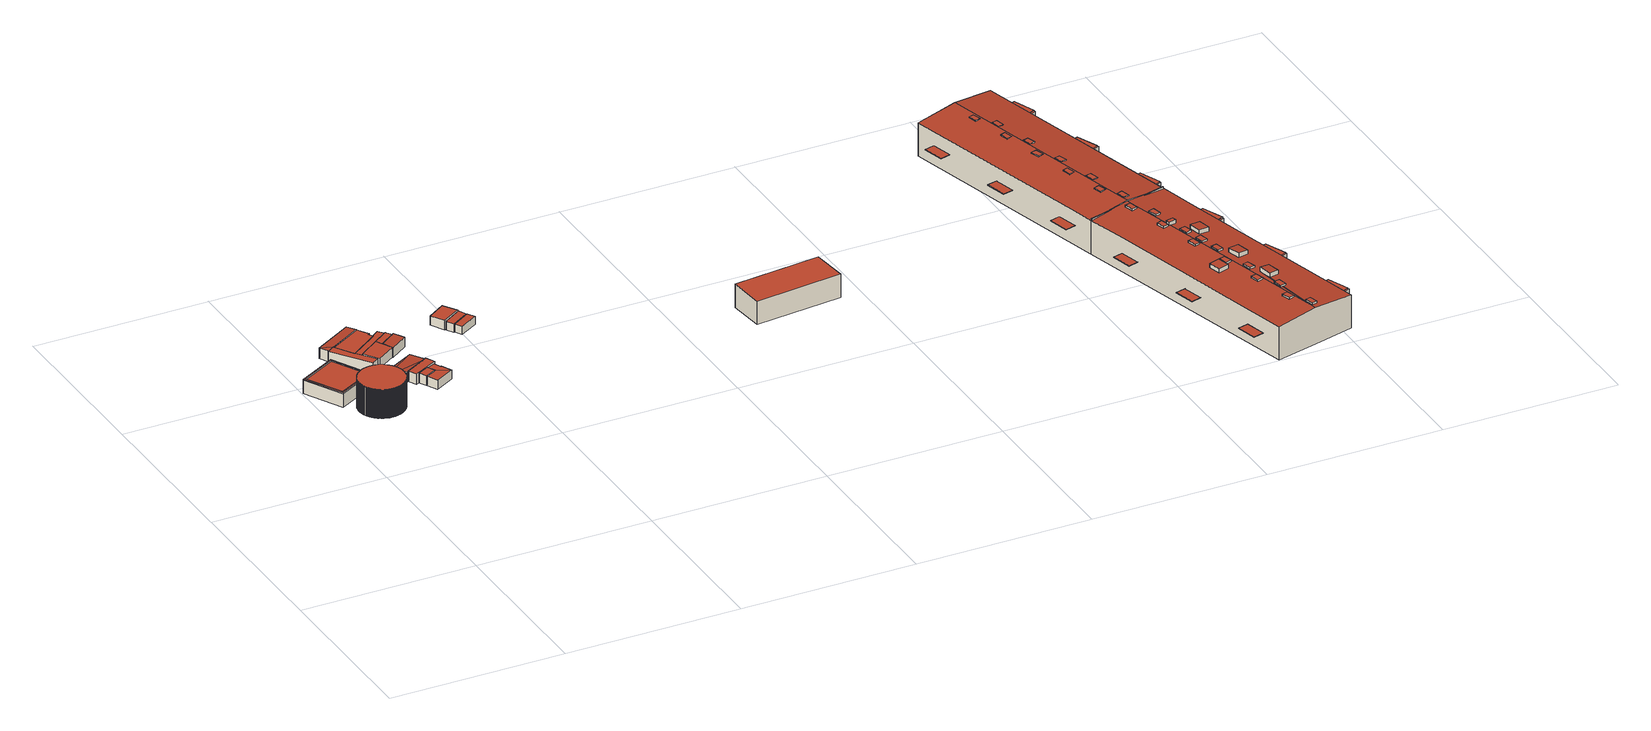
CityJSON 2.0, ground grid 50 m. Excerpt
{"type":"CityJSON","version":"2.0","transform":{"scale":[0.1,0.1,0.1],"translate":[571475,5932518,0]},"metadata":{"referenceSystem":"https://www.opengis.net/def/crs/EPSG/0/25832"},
"CityObjects":{
"building1":{"type":"Building","attributes":{"Grundfläche 2D":"151.768162","Grundhöhe NN":"1.153"},"children":["building1-1"],"geometry":[{"type":"MultiSurface","lod":"3","boundaries":[[[0,1,2,3,4,5,6,7]],[[8,9,10,11,12,13]],[[2,1,9,8]],[[3,2,8,13]],[[4,3,13,12]],[[11,14,6,5]],[[14,15,7,6]],[[15,10,0,7]],[[11,10,16,17]],[[14,11,17,18]],[[15,14,18,19]],[[10,15,19,16]],[[19,18,17,16]]],"semantics":{"surfaces":[{"type":"RoofSurface"},{"type":"WallSurface"},{"type":"GroundSurface"}],"values":[0,0,1,1,1,1,1,1,1,1,1,1,2]}}]},
"building1-1":{"type":"BuildingInstallation","parents":["building1"],"geometry":[{"type":"MultiSurface","lod":"3","boundaries":[[[0,5,4,1]],[[10,11,5,0]],[[1,4,12,9]]],"semantics":{"surfaces":[{"type":"RoofSurface"},{"type":"WallSurface"}],"values":[0,1,1]}}]},
"building2":{"type":"Building","attributes":{"Grundfläche 2D":"127.403662","Grundhöhe NN":"1.275"},"geometry":[{"type":"Solid","lod":"3","boundaries":[[[[20,21,22,23,24,25,26,27,28,29,30,31,32,33,34,35,36,37,38,39,40,41,42,43,44,45,46,47,48,49,50,51,52,53,54,55,56,57,58,59,60,61,62,63,64,65,66,67,68,69,70,71,72,73,74,75,76,77,78,79,80,81,82,83,84,85,86,87,88,89,90,91,92,93,94,95,96,97,98,99,100,101,102,103,104,105,106,107,108,109,110,111,112,113,114,115,116,117,118,119,120,121,122,123,124,125,126,127,128,129,130,131,132,133,134,135,136,137,138,139,140,141,142,143,144,145,146,147,148,149,150,151,152,153,154,155,156,157,158,159,160,161,162,163,164,165,166,167,168,169,170,171,172,173,174,175,176,177,178,179,180,181,182,183,184,185,186,187,188,189,190,191,192,193,194,195,196,197,198,199,200,201,202,203,204,205,206,207,208,209,210,211]],[[212,213,24,23]],[[213,214,25,24]],[[214,215,26,25]],[[215,216,27,26]],[[216,217,28,27]],[[217,218,29,28]],[[218,219,30,29]],[[219,220,31,30]],[[220,221,32,31]],[[221,222,33,32]],[[222,223,34,33]],[[223,224,35,34]],[[224,225,36,35]],[[225,226,37,36]],[[226,227,38,37]],[[227,228,39,38]],[[228,229,40,39]],[[229,230,41,40]],[[231,212,23,22]],[[232,233,208,207]],[[233,234,209,208]],[[234,235,210,209]],[[235,236,211,210]],[[236,237,20,211]],[[237,238,21,20]],[[238,231,22,21]],[[230,239,42,41]],[[239,240,43,42]],[[240,241,44,43]],[[241,242,45,44]],[[242,243,46,45]],[[243,244,47,46]],[[244,245,48,47]],[[245,246,49,48]],[[246,247,50,49]],[[247,248,51,50]],[[248,249,52,51]],[[249,250,53,52]],[[250,251,54,53]],[[251,252,55,54]],[[252,253,56,55]],[[253,254,57,56]],[[254,255,58,57]],[[255,256,59,58]],[[256,257,60,59]],[[257,258,61,60]],[[258,259,62,61]],[[259,260,63,62]],[[260,261,64,63]],[[261,262,65,64]],[[262,263,66,65]],[[263,264,67,66]],[[264,265,68,67]],[[265,266,69,68]],[[266,267,70,69]],[[267,268,71,70]],[[268,269,72,71]],[[269,270,73,72]],[[270,271,74,73]],[[271,272,75,74]],[[272,273,76,75]],[[273,274,77,76]],[[274,275,78,77]],[[275,276,79,78]],[[276,277,80,79]],[[277,278,81,80]],[[278,279,82,81]],[[279,280,83,82]],[[280,281,84,83]],[[281,282,85,84]],[[282,283,86,85]],[[283,284,87,86]],[[284,285,88,87]],[[285,286,89,88]],[[286,287,90,89]],[[287,288,91,90]],[[288,289,92,91]],[[289,290,93,92]],[[290,291,94,93]],[[291,292,95,94]],[[292,293,96,95]],[[293,294,97,96]],[[294,295,98,97]],[[295,296,99,98]],[[296,297,100,99]],[[297,298,101,100]],[[298,299,102,101]],[[299,300,103,102]],[[300,301,104,103]],[[301,302,105,104]],[[302,303,106,105]],[[303,304,107,106]],[[304,305,108,107]],[[305,306,109,108]],[[306,307,110,109]],[[307,308,111,110]],[[308,309,112,111]],[[309,310,113,112]],[[310,311,114,113]],[[311,312,115,114]],[[312,313,116,115]],[[313,314,117,116]],[[314,315,118,117]],[[315,316,119,118]],[[316,317,120,119]],[[317,318,121,120]],[[318,319,122,121]],[[319,320,123,122]],[[320,321,124,123]],[[321,322,125,124]],[[322,323,126,125]],[[323,324,127,126]],[[324,325,128,127]],[[325,326,129,128]],[[326,327,130,129]],[[327,328,131,130]],[[328,329,132,131]],[[329,330,133,132]],[[330,331,134,133]],[[331,332,135,134]],[[332,333,136,135]],[[333,334,137,136]],[[334,335,138,137]],[[335,336,139,138]],[[336,337,140,139]],[[337,338,141,140]],[[338,339,142,141]],[[339,340,143,142]],[[340,341,144,143]],[[341,342,145,144]],[[342,343,146,145]],[[343,344,147,146]],[[344,345,148,147]],[[345,346,149,148]],[[346,347,150,149]],[[347,348,151,150]],[[348,349,152,151]],[[349,350,153,152]],[[350,351,154,153]],[[351,352,155,154]],[[352,353,156,155]],[[353,354,157,156]],[[354,355,158,157]],[[355,356,159,158]],[[356,357,160,159]],[[357,358,161,160]],[[358,359,162,161]],[[359,360,163,162]],[[360,361,164,163]],[[361,362,165,164]],[[362,363,166,165]],[[363,364,167,166]],[[364,365,168,167]],[[365,366,169,168]],[[366,367,170,169]],[[367,368,171,170]],[[368,369,172,171]],[[369,370,173,172]],[[370,371,174,173]],[[371,372,175,174]],[[372,373,176,175]],[[373,374,177,176]],[[374,375,178,177]],[[375,376,179,178]],[[376,377,180,179]],[[377,378,181,180]],[[378,379,182,181]],[[379,380,183,182]],[[380,381,184,183]],[[381,382,185,184]],[[382,383,186,185]],[[383,384,187,186]],[[384,385,188,187]],[[385,386,189,188]],[[386,387,190,189]],[[387,388,191,190]],[[388,389,192,191]],[[389,390,193,192]],[[390,391,194,193]],[[391,392,195,194]],[[392,393,196,195]],[[393,394,197,196]],[[394,395,198,197]],[[395,396,199,198]],[[396,397,200,199]],[[397,398,201,200]],[[398,399,202,201]],[[399,400,203,202]],[[400,401,204,203]],[[401,402,205,204]],[[402,403,206,205]],[[403,232,207,206]],[[234,233,232,403,402,401,400,399,398,397,396,395,394,393,392,391,390,389,388,387,386,385,384,383,382,381,380,379,378,377,376,375,374,373,372,371,370,369,368,367,366,365,364,363,362,361,360,359,358,357,356,355,354,353,352,351,350,349,348,347,346,345,344,343,342,341,340,339,338,337,336,335,334,333,332,331,330,329,328,327,326,325,324,323,322,321,320,319,318,317,316,315,314,313,312,311,310,309,308,307,306,305,304,303,302,301,300,299,298,297,296,295,294,293,292,291,290,289,288,287,286,285,284,283,282,281,280,279,278,277,276,275,274,273,272,271,270,269,268,267,266,265,264,263,262,261,260,259,258,257,256,255,254,253,252,251,250,249,248,247,246,245,244,243,242,241,240,239,230,229,228,227,226,225,224,223,222,221,220,219,218,217,216,215,214,213,212,231,238,237,236,235]]]],"semantics":{"surfaces":[{"type":"RoofSurface"},{"type":"WallSurface"},{"type":"GroundSurface"}],"values":[[0,1,1,1,1,1,1,1,1,1,1,1,1,1,1,1,1,1,1,1,1,1,1,1,1,1,1,1,1,1,1,1,1,1,1,1,1,1,1,1,1,1,1,1,1,1,1,1,1,1,1,1,1,1,1,1,1,1,1,1,1,1,1,1,1,1,1,1,1,1,1,1,1,1,1,1,1,1,1,1,1,1,1,1,1,1,1,1,1,1,1,1,1,1,1,1,1,1,1,1,1,1,1,1,1,1,1,1,1,1,1,1,1,1,1,1,1,1,1,1,1,1,1,1,1,1,1,1,1,1,1,1,1,1,1,1,1,1,1,1,1,1,1,1,1,1,1,1,1,1,1,1,1,1,1,1,1,1,1,1,1,1,1,1,1,1,1,1,1,1,1,1,1,1,1,1,1,1,1,1,1,1,1,1,1,1,1,1,1,1,1,1,1,2]]}}]},
"building3":{"type":"Building","attributes":{"Grundfläche 2D":"30.721971","Grundhöhe NN":"1.088"},"geometry":[{"type":"Solid","lod":"3","boundaries":[[[[404,405,406,407,408,409,410,411]],[[408,407,412,413]],[[409,408,413,414]],[[410,409,414,415]],[[411,410,415,416]],[[404,411,416,417]],[[405,404,417,418]],[[406,405,418,419]],[[407,406,419,412]],[[418,417,416,415,414,413,412,419]]]],"semantics":{"surfaces":[{"type":"RoofSurface"},{"type":"WallSurface"},{"type":"GroundSurface"}],"values":[[0,1,1,1,1,1,1,1,1,2]]}}]},
"building4":{"type":"Building","attributes":{"Grundfläche 2D":"37.450999","Grundhöhe NN":"0.895"},"geometry":[{"type":"Solid","lod":"3","boundaries":[[[[420,421,422,423]],[[420,423,411]],[[421,420,424]],[[425,426,423,422]],[[426,427,411,423]],[[427,428,420,411]],[[428,429,424,420]],[[429,430,421,424]],[[430,425,422,421]],[[430,429,428,427,426,425]]]],"semantics":{"surfaces":[{"type":"RoofSurface"},{"type":"WallSurface"},{"type":"GroundSurface"}],"values":[[0,0,0,1,1,1,1,1,1,2]]}}]},
"building5":{"type":"Building","attributes":{"Grundfläche 2D":"58.794929","Grundhöhe NN":"1.040"},"geometry":[{"type":"Solid","lod":"3","boundaries":[[[[431,432,409,408,407,433,434,435,436,437,438,439,440]],[[441,442,409,432]],[[443,441,432,431]],[[442,444,408,409]],[[444,445,446,433,407,408]],[[446,447,448,435,434,433]],[[448,449,450,437,436,435]],[[450,451,438,437]],[[451,452,453,440,439,438]],[[453,443,431,440]],[[447,446,445,444,442,441,443,453,452,451,450,449,448]]]],"semantics":{"surfaces":[{"type":"RoofSurface"},{"type":"WallSurface"},{"type":"GroundSurface"}],"values":[[0,1,1,1,1,1,1,1,1,1,2]]}}]},
"building6":{"type":"Building","attributes":{"Grundfläche 2D":"34.204180","Grundhöhe NN":"1.557"},"geometry":[{"type":"Solid","lod":"3","boundaries":[[[[454,455,456,457,458,459]],[[460,461,458,457]],[[461,462,459,458]],[[462,463,454,459]],[[463,464,455,454]],[[464,465,456,455]],[[465,460,457,456]],[[460,465,464,463,462,461]]]],"semantics":{"surfaces":[{"type":"RoofSurface"},{"type":"WallSurface"},{"type":"GroundSurface"}],"values":[[0,1,1,1,1,1,1,2]]}}]},
"building7":{"type":"Building","attributes":{"Grundfläche 2D":"40.180036","Grundhöhe NN":"1.574"},"geometry":[{"type":"Solid","lod":"3","boundaries":[[[[466,467,468,469]],[[470,471,468,467]],[[466,469,472]],[[473,467,466,474]],[[475,476,469,468]],[[476,477,472,469]],[[477,478,466,472]],[[478,479,474,466]],[[479,480,473,474]],[[480,481,467,473]],[[481,482,470,467]],[[483,475,468,471]],[[482,483,471,470]],[[477,476,475,483,482,481,480,479,478]]]],"semantics":{"surfaces":[{"type":"RoofSurface"},{"type":"WallSurface"},{"type":"GroundSurface"}],"values":[[0,0,0,0,1,1,1,1,1,1,1,1,1,2]]}}]},
"building8":{"type":"Building","attributes":{"Grundfläche 2D":"8.832297","Grundhöhe NN":"1.823"},"geometry":[{"type":"Solid","lod":"3","boundaries":[[[[484,485,486,487]],[[488,489,487,486]],[[489,490,484,487]],[[490,491,485,484]],[[491,488,486,485]],[[491,490,489,488]]]],"semantics":{"surfaces":[{"type":"RoofSurface"},{"type":"WallSurface"},{"type":"GroundSurface"}],"values":[[0,1,1,1,1,2]]}}]},
"building9":{"type":"Building","attributes":{"Grundfläche 2D":"26.691189","Grundhöhe NN":"1.261"},"geometry":[{"type":"Solid","lod":"3","boundaries":[[[[434,433,407,492,493,494,495,496]],[[433,434,497,498]],[[407,433,498,499]],[[492,407,499,500]],[[493,492,500,501]],[[494,493,501,502]],[[495,494,502,503]],[[496,495,503,504]],[[434,496,504,497]],[[498,497,504,503,502,501,500,499]]]],"semantics":{"surfaces":[{"type":"RoofSurface"},{"type":"WallSurface"},{"type":"GroundSurface"}],"values":[[0,1,1,1,1,1,1,1,1,2]]}}]},
"building10":{"type":"Building","attributes":{"Grundfläche 2D":"21.125088","Grundhöhe NN":"1.717"},"geometry":[{"type":"Solid","lod":"3","boundaries":[[[[505,506,507,508,509]],[[506,505,510,511]],[[507,506,511,512]],[[508,507,512,513]],[[505,509,514,510]],[[509,508,513,514]],[[513,512,511,510,514]]]],"semantics":{"surfaces":[{"type":"RoofSurface"},{"type":"WallSurface"},{"type":"GroundSurface"}],"values":[[0,1,1,1,1,1,2]]}}]},
"building11":{"type":"Building","attributes":{"Grundfläche 2D":"27.822719","Grundhöhe NN":"1.846"},"geometry":[{"type":"Solid","lod":"3","boundaries":[[[[515,516,517,518,519,520]],[[521,516,515,522]],[[523,488,520,519]],[[488,491,515,520]],[[491,490,522,515]],[[490,524,521,522]],[[524,525,516,521]],[[525,526,517,516]],[[526,527,518,517]],[[527,523,519,518]],[[488,523,527,526,525,524,490,491]]]],"semantics":{"surfaces":[{"type":"RoofSurface"},{"type":"WallSurface"},{"type":"GroundSurface"}],"values":[[0,0,1,1,1,1,1,1,1,1,2]]}}]},
"building12":{"type":"Building","attributes":{"Grundfläche 2D":"10.982475","Grundhöhe NN":"1.377"},"geometry":[{"type":"Solid","lod":"3","boundaries":[[[[528,459,458,529,530]],[[531,532,530,529]],[[532,533,528,530]],[[533,534,459,528]],[[534,535,458,459]],[[535,531,529,458]],[[535,534,533,532,531]]]],"semantics":{"surfaces":[{"type":"RoofSurface"},{"type":"WallSurface"},{"type":"GroundSurface"}],"values":[[0,1,1,1,1,1,2]]}}]},
"building13":{"type":"Building","attributes":{"Grundfläche 2D":"19.657564","Grundhöhe NN":"1.477"},"geometry":[{"type":"Solid","lod":"3","boundaries":[[[[536,537,538,539]],[[537,536,540,541]],[[538,537,541,542]],[[539,538,542,543]],[[536,539,543,540]],[[541,540,543,542]]]],"semantics":{"surfaces":[{"type":"RoofSurface"},{"type":"WallSurface"},{"type":"GroundSurface"}],"values":[[0,1,1,1,1,2]]}}]},
"building14":{"type":"Building","attributes":{"Grundfläche 2D":"1.442811","Grundhöhe NN":"1.239"},"geometry":[{"type":"Solid","lod":"3","boundaries":[[[[544,545,546,547]],[[548,549,545,544]],[[549,550,546,545]],[[550,551,547,546]],[[551,548,544,547]],[[549,548,551,550]]]],"semantics":{"surfaces":[{"type":"RoofSurface"},{"type":"WallSurface"},{"type":"GroundSurface"}],"values":[[0,1,1,1,1,2]]}}]},
"building15":{"type":"Building","attributes":{"Grundfläche 2D":"27.245360","Grundhöhe NN":"1.525"},"geometry":[{"type":"Solid","lod":"3","boundaries":[[[[552,553,554,555]],[[556,557,555,554]],[[557,558,552,555]],[[558,559,553,552]],[[559,556,554,553]],[[559,558,557,556]]]],"semantics":{"surfaces":[{"type":"RoofSurface"},{"type":"WallSurface"},{"type":"GroundSurface"}],"values":[[0,1,1,1,1,2]]}}]},
"building16":{"type":"Building","attributes":{"Grundfläche 2D":"14.840715","Grundhöhe NN":"1.548"},"geometry":[{"type":"Solid","lod":"3","boundaries":[[[[560,561,562,563]],[[564,565,563,562]],[[565,566,560,563]],[[566,567,561,560]],[[567,564,562,561]],[[567,566,565,564]]]],"semantics":{"surfaces":[{"type":"RoofSurface"},{"type":"WallSurface"},{"type":"GroundSurface"}],"values":[[0,1,1,1,1,2]]}}]},
"building17":{"type":"Building","attributes":{"Grundfläche 2D":"13.864622","Grundhöhe NN":"1.626"},"geometry":[{"type":"Solid","lod":"3","boundaries":[[[[568,569,570,571]],[[572,573,571,570]],[[573,574,568,571]],[[574,575,569,568]],[[575,572,570,569]],[[575,574,573,572]]]],"semantics":{"surfaces":[{"type":"RoofSurface"},{"type":"WallSurface"},{"type":"GroundSurface"}],"values":[[0,1,1,1,1,2]]}}]},
"building18":{"type":"Building","attributes":{"Grundfläche 2D":"261.408574","Grundhöhe NN":"2.621"},"geometry":[{"type":"Solid","lod":"3","boundaries":[[[[576,577,578,579]],[[580,581,579,578]],[[581,582,576,579]],[[582,583,577,576]],[[583,580,578,577]],[[583,582,581,580]]]],"semantics":{"surfaces":[{"type":"RoofSurface"},{"type":"WallSurface"},{"type":"GroundSurface"}],"values":[[0,1,1,1,1,2]]}}]},
"building19":{"type":"Building","attributes":{"Grundfläche 2D":"3538.111678","Grundhöhe NN":"0.878"},"children":["building19-1","building19-2","building19-3","building19-4","building19-5","building19-6","building19-7","building19-8","building19-9","building19-10","building19-11","building19-12","building19-13","building19-14","building19-15","building19-16","building19-17","building19-18","building19-19","building19-20","building19-21","building19-22","building19-23","building19-24","building19-25","building19-26","building19-27","building19-28","building19-29","building19-30","building19-31","building19-32"],"geometry":[{"type":"Solid","lod":"3","boundaries":[[[[584,585,586,587]],[[588,589,590,591,592,593,594,595,596,597,598],[599,600,601,602,589],[603,604,605,606],[607,608,609,610]],[[611,612,613,590,589,588,598,597,596,614,615],[616,617,618,619]],[[589,602,599]],[[620,621,622,623]],[[624,625,626,627]],[[628,629,630,631]],[[611,615,632,633,634,635,636]],[[632,594,593,637,638,634,633]],[[639,640,641,642]],[[643,644,645,646,647]],[[648,649,650,651]],[[652,653,654,655,656]],[[657,658,659,660,661]],[[658,657,662,663,664]],[[665,666,667,668,669,670]],[[669,668,671,672,670]],[[673,674,675,676,677]],[[678,679,680,644,643]],[[681,674,673,682]],[[683,684,642,641,685]],[[604,603,587,586]],[[584,587,603,606]],[[606,605,585,584]],[[586,585,605,604]],[[616,619,623,622]],[[620,623,619,618]],[[618,617,621,620]],[[622,621,617,616]],[[627,626,599,602]],[[602,601,624,627]],[[625,624,601,600]],[[626,625,600,599]],[[631,630,608,607]],[[628,631,607,610]],[[629,628,610,609]],[[609,608,630,629]],[[635,634,638,686,687]],[[611,636,635,687,688]],[[615,614,596,595,594,632]],[[678,643,647,689,690,682,673,677,691,692,693,694,671,668,667,695,686,638,637,593,696,697]],[[613,612,611,688,698]],[[699,591,590,613,698,700]],[[659,658,664,701,702,639,642,684,703,704,650,649,652,656,705,696,593,592,591,699,706]],[[640,639,702,707]],[[641,640,707,708]],[[645,644,709,710]],[[646,645,710,711]],[[647,646,711,689]],[[651,650,704,712]],[[648,651,712,713]],[[714,654,653,652,649,648,713]],[[655,654,714,715]],[[656,655,715,705]],[[716,661,660,659,706,717]],[[657,661,716,718]],[[719,662,657,658,657,718]],[[663,662,719,720]],[[664,663,720,701]],[[721,722,665,670,669,668,669,670]],[[666,665,722,723]],[[667,666,723,695]],[[672,671,694,724]],[[670,672,724,721]],[[675,674,725,726]],[[676,675,726,727]],[[692,691,677,676,727,693]],[[728,729,680,679,678,697]],[[644,680,729,709]],[[730,681,682,690]],[[674,681,730,725]],[[685,641,708,731]],[[683,685,731,732]],[[684,683,732,703]],[[731,708,707,702,701,720,719,718,716,717,706,699,700,698,688,687,686,695,723,722,721,724,694,693,727,726,725,730,690,689,711,710,709,729,728,697,696,705,715,714,713,712,704,703,732]]]],"semantics":{"surfaces":[{"type":"RoofSurface"},{"type":"WallSurface"},{"type":"GroundSurface"}],"values":[[0,0,0,0,0,0,0,0,0,0,0,0,0,0,0,0,0,0,0,0,0,1,1,1,1,1,1,1,1,1,1,1,1,1,1,1,1,1,1,1,1,1,1,1,1,1,1,1,1,1,1,1,1,1,1,1,1,1,1,1,1,1,1,1,1,1,1,1,1,1,1,1,1,1,2]]}}]},
"building19-1":{"type":"BuildingInstallation","parents":["building19"],"geometry":[{"type":"MultiSurface","lod":"3","boundaries":[[[733,734,595,735]],[[614,736,737,738]],[[739,738,737]],[[615,739,737,736]],[[733,735,740]],[[740,594,734,733]],[[595,734,594]],[[614,615,736]]],"semantics":{"surfaces":[{"type":"RoofSurface"},{"type":"WallSurface"}],"values":[0,0,1,1,1,1,1,1]}}]},
"building19-2":{"type":"BuildingInstallation","parents":["building19"],"geometry":[{"type":"MultiSurface","lod":"3","boundaries":[[[741,742,743,744]],[[745,746,744,743]],[[741,744,746,747]],[[747,748,742,741]],[[743,742,748,745]]],"semantics":{"surfaces":[{"type":"RoofSurface"},{"type":"WallSurface"}],"values":[0,1,1,1,1]}}]},
"building19-3":{"type":"BuildingInstallation","parents":["building19"],"geometry":[{"type":"MultiSurface","lod":"3","boundaries":[[[749,750,751,752]],[[749,752,753,754]],[[588,755,750,749,754]],[[751,750,755,756]],[[753,752,751,756,598]]],"semantics":{"surfaces":[{"type":"RoofSurface"},{"type":"WallSurface"}],"values":[0,1,1,1,1]}}]},
"building19-4":{"type":"BuildingInstallation","parents":["building19"],"geometry":[{"type":"MultiSurface","lod":"3","boundaries":[[[757,758,759,760]],[[761,762,760,759]],[[757,760,762,763]],[[763,764,758,757]],[[759,758,764,761]]],"semantics":{"surfaces":[{"type":"RoofSurface"},{"type":"WallSurface"}],"values":[0,1,1,1,1]}}]},
"building19-5":{"type":"BuildingInstallation","parents":["building19"],"geometry":[{"type":"MultiSurface","lod":"3","boundaries":[[[765,766,767,768]],[[768,767,769,770]],[[765,768,770,771]],[[766,765,771,772]],[[767,766,772,769]]],"semantics":{"surfaces":[{"type":"RoofSurface"},{"type":"WallSurface"}],"values":[0,1,1,1,1]}}]},
"building19-6":{"type":"BuildingInstallation","parents":["building19"],"geometry":[{"type":"MultiSurface","lod":"3","boundaries":[[[773,774,775,776]],[[776,775,777,778]],[[773,776,778,779]],[[774,773,779,780]],[[775,774,780,777]]],"semantics":{"surfaces":[{"type":"RoofSurface"},{"type":"WallSurface"}],"values":[0,1,1,1,1]}}]},
"building19-7":{"type":"BuildingInstallation","parents":["building19"],"geometry":[{"type":"MultiSurface","lod":"3","boundaries":[[[781,782,783,784]],[[784,783,785,786]],[[781,784,786,787]],[[782,781,787,788]],[[783,782,788,785]]],"semantics":{"surfaces":[{"type":"RoofSurface"},{"type":"WallSurface"}],"values":[0,1,1,1,1]}}]},
"building19-8":{"type":"BuildingInstallation","parents":["building19"],"geometry":[{"type":"MultiSurface","lod":"3","boundaries":[[[789,790,791,792]],[[793,794,792,791]],[[789,792,794,795]],[[795,796,790,789]],[[790,796,793,791]]],"semantics":{"surfaces":[{"type":"RoofSurface"},{"type":"WallSurface"}],"values":[0,1,1,1,1]}}]},
"building19-9":{"type":"BuildingInstallation","parents":["building19"],"geometry":[{"type":"MultiSurface","lod":"3","boundaries":[[[797,798,799,800]],[[801,802,800,799]],[[797,800,802,803]],[[803,804,798,797]],[[799,798,804,801]]],"semantics":{"surfaces":[{"type":"RoofSurface"},{"type":"WallSurface"}],"values":[0,1,1,1,1]}}]},
"building19-10":{"type":"BuildingInstallation","parents":["building19"],"geometry":[{"type":"MultiSurface","lod":"3","boundaries":[[[805,806,807,808]],[[809,810,808,807]],[[805,808,810,811]],[[811,812,806,805]],[[807,806,812,809]]],"semantics":{"surfaces":[{"type":"RoofSurface"},{"type":"WallSurface"}],"values":[0,1,1,1,1]}}]},
"building19-11":{"type":"BuildingInstallation","parents":["building19"],"geometry":[{"type":"MultiSurface","lod":"3","boundaries":[[[813,814,815,816]],[[817,818,816,815]],[[813,816,818,819]],[[819,820,814,813]],[[815,814,820,817]]],"semantics":{"surfaces":[{"type":"RoofSurface"},{"type":"WallSurface"}],"values":[0,1,1,1,1]}}]},
"building19-12":{"type":"BuildingInstallation","parents":["building19"],"geometry":[{"type":"MultiSurface","lod":"3","boundaries":[[[821,822,823,824]],[[825,826,824,823]],[[821,824,826,827]],[[827,828,822,821]],[[823,822,828,825]]],"semantics":{"surfaces":[{"type":"RoofSurface"},{"type":"WallSurface"}],"values":[0,1,1,1,1]}}]},
"building19-13":{"type":"BuildingInstallation","parents":["building19"],"geometry":[{"type":"MultiSurface","lod":"3","boundaries":[[[829,830,831,832]],[[833,834,832,831]],[[829,832,834,835]],[[835,836,830,829]],[[831,830,836,833]]],"semantics":{"surfaces":[{"type":"RoofSurface"},{"type":"WallSurface"}],"values":[0,1,1,1,1]}}]},
"building19-14":{"type":"BuildingInstallation","parents":["building19"],"geometry":[{"type":"MultiSurface","lod":"3","boundaries":[[[837,838,839,840]],[[841,842,840,839]],[[837,840,842,843]],[[843,844,838,837]],[[839,838,844,841]]],"semantics":{"surfaces":[{"type":"RoofSurface"},{"type":"WallSurface"}],"values":[0,1,1,1,1]}}]},
"building19-15":{"type":"BuildingInstallation","parents":["building19"],"geometry":[{"type":"MultiSurface","lod":"3","boundaries":[[[845,846,847,848]],[[849,850,848,847]],[[845,848,850,851]],[[851,852,846,845]],[[847,846,852,849]]],"semantics":{"surfaces":[{"type":"RoofSurface"},{"type":"WallSurface"}],"values":[0,1,1,1,1]}}]},
"building19-16":{"type":"BuildingInstallation","parents":["building19"],"geometry":[{"type":"MultiSurface","lod":"3","boundaries":[[[853,854,855,856]],[[857,858,856,855]],[[853,856,858,859]],[[859,860,854,853]],[[855,854,860,857]]],"semantics":{"surfaces":[{"type":"RoofSurface"},{"type":"WallSurface"}],"values":[0,1,1,1,1]}}]},
"building19-17":{"type":"BuildingInstallation","parents":["building19"],"geometry":[{"type":"MultiSurface","lod":"3","boundaries":[[[861,862,863,864]],[[864,863,865,866]],[[861,864,866,867]],[[862,861,867,868]],[[863,862,868,865]]],"semantics":{"surfaces":[{"type":"RoofSurface"},{"type":"WallSurface"}],"values":[0,1,1,1,1]}}]},
"building19-18":{"type":"BuildingInstallation","parents":["building19"],"geometry":[{"type":"MultiSurface","lod":"3","boundaries":[[[869,870,871,872]],[[872,871,873,874]],[[869,872,874,875]],[[870,869,875,876]],[[871,870,876,873]]],"semantics":{"surfaces":[{"type":"RoofSurface"},{"type":"WallSurface"}],"values":[0,1,1,1,1]}}]},
"building19-19":{"type":"BuildingInstallation","parents":["building19"],"geometry":[{"type":"MultiSurface","lod":"3","boundaries":[[[877,878,879,880]],[[881,882,880,879]],[[877,880,882,883]],[[883,884,878,877]],[[879,878,884,881]]],"semantics":{"surfaces":[{"type":"RoofSurface"},{"type":"WallSurface"}],"values":[0,1,1,1,1]}}]},
"building19-20":{"type":"BuildingInstallation","parents":["building19"],"geometry":[{"type":"MultiSurface","lod":"3","boundaries":[[[885,886,887,888]],[[889,890,888,887]],[[885,888,890,891]],[[891,892,886,885]],[[887,886,892,889]]],"semantics":{"surfaces":[{"type":"RoofSurface"},{"type":"WallSurface"}],"values":[0,1,1,1,1]}}]},
"building19-21":{"type":"BuildingInstallation","parents":["building19"],"geometry":[{"type":"MultiSurface","lod":"3","boundaries":[[[893,894,895,896]],[[897,898,896,895]],[[893,896,898,899]],[[899,900,894,893]],[[895,894,900,897]]],"semantics":{"surfaces":[{"type":"RoofSurface"},{"type":"WallSurface"}],"values":[0,1,1,1,1]}}]},
"building19-22":{"type":"BuildingInstallation","parents":["building19"],"geometry":[{"type":"MultiSurface","lod":"3","boundaries":[[[901,902,903,904]],[[905,906,904,903]],[[901,904,906,907]],[[907,908,902,901]],[[903,902,908,905]]],"semantics":{"surfaces":[{"type":"RoofSurface"},{"type":"WallSurface"}],"values":[0,1,1,1,1]}}]},
"building19-23":{"type":"BuildingInstallation","parents":["building19"],"geometry":[{"type":"MultiSurface","lod":"3","boundaries":[[[909,910,911,912]],[[912,911,913,914]],[[909,912,914,915]],[[910,909,915,916]],[[911,910,916,913]]],"semantics":{"surfaces":[{"type":"RoofSurface"},{"type":"WallSurface"}],"values":[0,1,1,1,1]}}]},
"building19-24":{"type":"BuildingInstallation","parents":["building19"],"geometry":[{"type":"MultiSurface","lod":"3","boundaries":[[[917,918,919,920]],[[921,922,920,919]],[[917,920,922,923]],[[923,924,918,917]],[[919,918,924,921]]],"semantics":{"surfaces":[{"type":"RoofSurface"},{"type":"WallSurface"}],"values":[0,1,1,1,1]}}]},
"building19-25":{"type":"BuildingInstallation","parents":["building19"],"geometry":[{"type":"MultiSurface","lod":"3","boundaries":[[[925,926,927,928]],[[929,930,926,925]],[[927,926,930,931]],[[931,932,928,927]],[[925,928,932,929]]],"semantics":{"surfaces":[{"type":"RoofSurface"},{"type":"WallSurface"}],"values":[0,1,1,1,1]}}]},
"building19-26":{"type":"BuildingInstallation","parents":["building19"],"geometry":[{"type":"MultiSurface","lod":"3","boundaries":[[[933,934,935,936]],[[937,938,936,935]],[[938,939,933,936]],[[939,940,934,933]],[[940,937,935,934]],[[940,939,938,937]]],"semantics":{"surfaces":[{"type":"RoofSurface"},{"type":"WallSurface"},{"type":"OuterCeilingSurface"}],"values":[0,1,1,1,1,2]}}]},
"building19-27":{"type":"BuildingInstallation","parents":["building19"],"geometry":[{"type":"MultiSurface","lod":"3","boundaries":[[[941,942,943,944]],[[943,945,946,944]],[[941,944,946,947]],[[942,941,947,948]],[[943,942,948,945]],[[948,947,946,945]]],"semantics":{"surfaces":[{"type":"RoofSurface"},{"type":"WallSurface"},{"type":"OuterCeilingSurface"}],"values":[0,1,1,1,1,2]}}]},
"building19-28":{"type":"BuildingInstallation","parents":["building19"],"geometry":[{"type":"MultiSurface","lod":"3","boundaries":[[[949,950,951,952]],[[953,954,952,951]],[[954,955,949,952]],[[955,956,950,949]],[[956,953,951,950]],[[956,955,954,953]]],"semantics":{"surfaces":[{"type":"RoofSurface"},{"type":"WallSurface"},{"type":"OuterCeilingSurface"}],"values":[0,1,1,1,1,2]}}]},
"building19-29":{"type":"BuildingInstallation","parents":["building19"],"geometry":[{"type":"MultiSurface","lod":"3","boundaries":[[[957,958,959,960]],[[961,962,960,959]],[[962,963,957,960]],[[963,964,958,957]],[[964,961,959,958]],[[964,963,962,961]]],"semantics":{"surfaces":[{"type":"RoofSurface"},{"type":"WallSurface"},{"type":"OuterCeilingSurface"}],"values":[0,1,1,1,1,2]}}]},
"building19-30":{"type":"BuildingInstallation","parents":["building19"],"geometry":[{"type":"MultiSurface","lod":"3","boundaries":[[[965,966,967,968]],[[969,970,968,967]],[[970,971,965,968]],[[971,972,966,965]],[[972,969,967,966]],[[972,971,970,969]]],"semantics":{"surfaces":[{"type":"RoofSurface"},{"type":"WallSurface"},{"type":"OuterCeilingSurface"}],"values":[0,1,1,1,1,2]}}]},
"building19-31":{"type":"BuildingInstallation","parents":["building19"],"geometry":[{"type":"MultiSurface","lod":"3","boundaries":[[[973,974,975,976]],[[977,978,976,975]],[[978,979,973,976]],[[979,980,974,973]],[[980,977,975,974]],[[980,979,978,977]]],"semantics":{"surfaces":[{"type":"RoofSurface"},{"type":"WallSurface"},{"type":"OuterCeilingSurface"}],"values":[0,1,1,1,1,2]}}]},
"building19-32":{"type":"BuildingInstallation","parents":["building19"],"geometry":[{"type":"MultiSurface","lod":"3","boundaries":[[[981,691,982,983]],[[984,985,983,982]],[[985,986,981,983]],[[986,692,691,981]],[[692,984,982,691]],[[692,986,985,984]]],"semantics":{"surfaces":[{"type":"RoofSurface"},{"type":"WallSurface"},{"type":"OuterCeilingSurface"}],"values":[0,1,1,1,1,2]}}]}
},
"vertices":[
[110,1029,54],[108,1022,54],[162,922,54],[63,869,54],[8,968,54],[1,970,54],[60,862,54],[168,920,54],[162,922,52],[108,1022,52],[110,1029,52],[1,970,52],[8,968,52],[63,869,52],[60,862,52],[168,920,52],[110,1029,12],[1,970,12],[60,862,12],[168,920,12],
[184,769,97],[185,770,97],[187,771,97],[188,772,97],[190,773,97],[191,774,97],[192,775,97],[194,776,97],[195,778,97],[196,779,97],[198,780,97],[199,782,97],[200,783,97],[201,785,97],[203,786,97],[204,788,97],[205,790,97],[206,792,97],[207,793,97],[208,795,97],[209,797,97],[210,799,97],[210,801,97],[211,803,97],[212,805,97],[212,807,97],[213,810,97],[213,812,97],[214,814,97],[214,816,97],[214,819,97],[214,821,97],[215,823,97],[214,825,97],[214,828,97],[214,830,97],[214,832,97],[214,835,97],[213,837,97],[213,839,97],[212,841,97],[211,843,97],[211,846,97],[210,848,97],[209,850,97],[208,852,97],[207,854,97],[206,856,97],[205,857,97],[203,859,97],[202,861,97],[201,863,97],[200,864,97],[198,866,97],[197,867,97],[195,869,97],[194,870,97],[192,872,97],[191,873,97],[189,874,97],[188,875,97],[186,876,97],[185,877,97],[183,878,97],[182,879,97],[180,880,97],[178,881,97],[177,882,97],[175,882,97],[174,883,97],[172,884,97],[170,884,97],[168,885,97],[167,885,97],[165,886,97],[163,886,97],[161,886,97],[159,887,97],[157,887,97],[155,887,97],[153,887,97],[151,887,97],[149,887,97],[147,887,97],[145,887,97],[142,887,97],[140,886,97],[138,886,97],[136,885,97],[134,885,97],[132,884,97],[130,884,97],[128,883,97],[125,882,97],[123,881,97],[121,880,97],[119,879,97],[117,878,97],[115,876,97],[114,875,97],[112,874,97],[110,872,97],[108,871,97],[106,869,97],[105,868,97],[103,866,97],[102,864,97],[100,862,97],[99,861,97],[98,859,97],[97,857,97],[96,855,97],[94,853,97],[93,851,97],[93,849,97],[92,847,97],[91,845,97],[90,843,97],[90,841,97],[89,839,97],[89,837,97],[88,835,97],[88,834,97],[88,832,97],[87,830,97],[87,828,97],[87,826,97],[87,824,97],[87,822,97],[87,820,97],[87,819,97],[87,817,97],[88,815,97],[88,813,97],[88,812,97],[89,810,97],[89,808,97],[89,806,97],[90,805,97],[91,803,97],[91,801,97],[92,799,97],[93,797,97],[94,795,97],[95,794,97],[96,792,97],[97,790,97],[98,788,97],[99,786,97],[100,785,97],[102,783,97],[103,781,97],[105,780,97],[106,778,97],[108,777,97],[109,775,97],[111,774,97],[113,772,97],[115,771,97],[117,770,97],[119,769,97],[121,767,97],[123,766,97],[125,765,97],[127,764,97],[129,764,97],[131,763,97],[133,762,97],[136,762,97],[138,761,97],[140,761,97],[142,760,97],[145,760,97],[147,760,97],[149,760,97],[151,760,97],[153,760,97],[156,760,97],[158,760,97],[160,760,97],[162,761,97],[164,761,97],[166,762,97],[168,762,97],[170,763,97],[172,763,97],[174,764,97],[175,765,97],[177,765,97],[179,766,97],[181,767,97],[182,768,97],[188,772,13],[190,773,13],[191,774,13],[192,775,13],[194,776,13],[195,778,13],[196,779,13],[198,780,13],[199,782,13],[200,783,13],[201,785,13],[203,786,13],[204,788,13],[205,790,13],[206,792,13],[207,793,13],[208,795,13],[209,797,13],[210,799,13],[187,771,13],[175,765,13],[177,765,13],[179,766,13],[181,767,13],[182,768,13],[184,769,13],[185,770,13],[210,801,13],[211,803,13],[212,805,13],[212,807,13],[213,810,13],[213,812,13],[214,814,13],[214,816,13],[214,819,13],[214,821,13],[215,823,13],[214,825,13],[214,828,13],[214,830,13],[214,832,13],[214,835,13],[213,837,13],[213,839,13],[212,841,13],[211,843,13],[211,846,13],[210,848,13],[209,850,13],[208,852,13],[207,854,13],[206,856,13],[205,857,13],[203,859,13],[202,861,13],[201,863,13],[200,864,13],[198,866,13],[197,867,13],[195,869,13],[194,870,13],[192,872,13],[191,873,13],[189,874,13],[188,875,13],[186,876,13],[185,877,13],[183,878,13],[182,879,13],[180,880,13],[178,881,13],[177,882,13],[175,882,13],[174,883,13],[172,884,13],[170,884,13],[168,885,13],[167,885,13],[165,886,13],[163,886,13],[161,886,13],[159,887,13],[157,887,13],[155,887,13],[153,887,13],[151,887,13],[149,887,13],[147,887,13],[145,887,13],[142,887,13],[140,886,13],[138,886,13],[136,885,13],[134,885,13],[132,884,13],[130,884,13],[128,883,13],[125,882,13],[123,881,13],[121,880,13],[119,879,13],[117,878,13],[115,876,13],[114,875,13],[112,874,13],[110,872,13],[108,871,13],[106,869,13],[105,868,13],[103,866,13],[102,864,13],[100,862,13],[99,861,13],[98,859,13],[97,857,13],[96,855,13],[94,853,13],[93,851,13],[93,849,13],[92,847,13],[91,845,13],[90,843,13],[90,841,13],[89,839,13],[89,837,13],[88,835,13],[88,834,13],[88,832,13],[87,830,13],[87,828,13],[87,826,13],[87,824,13],[87,822,13],[87,820,13],[87,819,13],[87,817,13],[88,815,13],[88,813,13],[88,812,13],[89,810,13],[89,808,13],[89,806,13],[90,805,13],[91,803,13],[91,801,13],[92,799,13],[93,797,13],[94,795,13],[95,794,13],[96,792,13],[97,790,13],[98,788,13],[99,786,13],[100,785,13],[102,783,13],[103,781,13],[105,780,13],[106,778,13],[108,777,13],[109,775,13],[111,774,13],[113,772,13],[115,771,13],[117,770,13],[119,769,13],[121,767,13],[123,766,13],[125,765,13],[127,764,13],[129,764,13],[131,763,13],[133,762,13],[136,762,13],[138,761,13],[140,761,13],[142,760,13],[145,760,13],[147,760,13],[149,760,13],[151,760,13],[153,760,13],[156,760,13],[158,760,13],[160,760,13],[162,761,13],[164,761,13],[166,762,13],[168,762,13],[170,763,13],[172,763,13],[174,764,13],
[132,1086,41],[208,983,41],[228,997,41],[189,1048,41],[187,1047,41],[155,1099,41],[153,1101,41],[136,1088,41],[189,1048,11],[187,1047,11],[155,1099,11],[153,1101,11],[136,1088,11],[132,1086,11],[208,983,11],[228,997,11],
[153,1101,42],[244,1151,43],[229,1177,41],[121,1114,41],[155,1099,42],[229,1177,9],[121,1114,9],[136,1088,9],[153,1101,9],[155,1099,9],[244,1151,9],
[246,1152,41],[244,1151,41],[270,1105,41],[269,1106,41],[262,1117,41],[265,1119,41],[266,1120,41],[263,1126,41],[263,1125,41],[262,1125,41],[244,1151,10],[155,1099,10],[246,1152,10],[187,1047,10],[189,1048,10],[270,1105,10],[269,1106,10],[262,1117,10],[265,1119,10],[266,1120,10],[263,1126,10],[263,1125,10],[262,1125,10],
[202,1032,44],[228,997,44],[232,991,44],[285,1027,44],[270,1054,44],[260,1073,44],[285,1027,16],[270,1054,16],[260,1073,16],[202,1032,16],[228,997,16],[232,991,16],
[241,929,43],[248,915,44],[331,933,46],[308,977,43],[260,895,46],[264,897,46],[236,937,43],[245,914,44],[238,928,43],[331,933,16],[308,977,16],[236,937,16],[241,929,16],[238,928,16],[245,914,16],[248,915,16],[260,895,16],[264,897,16],
[296,856,46],[327,872,46],[316,894,46],[284,877,46],[316,894,18],[284,877,18],[296,856,18],[327,872,18],
[202,1032,41],[302,1102,41],[304,1100,41],[305,1101,41],[289,1121,41],[269,1106,13],[270,1105,13],[189,1048,13],[202,1032,13],[302,1102,13],[304,1100,13],[305,1101,13],[289,1121,13],
[332,934,48],[264,897,48],[276,873,48],[345,909,48],[345,910,48],[332,934,17],[264,897,17],[276,873,17],[345,909,17],[345,910,17],
[327,872,45],[367,856,44],[352,886,44],[350,885,44],[340,907,44],[316,894,45],[311,826,44],[296,856,45],[340,907,18],[311,826,18],[367,856,18],[352,886,18],[350,885,18],
[302,1102,44],[314,1085,44],[304,1100,44],[314,1085,14],[304,1100,14],[302,1102,14],[260,1073,14],[270,1054,14],
[270,1054,45],[286,1024,43],[336,1060,43],[317,1087,45],[270,1054,15],[286,1024,15],[336,1060,15],[317,1087,15],
[333,1064,39],[340,1069,39],[330,1083,39],[323,1078,39],[333,1064,12],[340,1069,12],[330,1083,12],[323,1078,12],
[519,1123,42],[494,1161,42],[444,1128,42],[466,1091,42],[444,1128,15],[466,1091,15],[519,1123,15],[494,1161,15],
[482,1068,40],[532,1100,40],[521,1122,40],[469,1089,40],[521,1122,15],[469,1089,15],[482,1068,15],[532,1100,15],
[546,1078,40],[533,1098,40],[483,1067,40],[494,1048,40],[483,1067,16],[494,1048,16],[546,1078,16],[533,1098,16],
[1166,841,95],[1177,738,94],[1428,765,94],[1416,868,95],[1428,765,26],[1416,868,26],[1166,841,26],[1177,738,26],
[2351,352,127],[2381,360,124],[2372,396,124],[2341,387,127],[2269,574,116],[2405,51,116],[2409,34,116],[2526,65,107],[2375,646,107],[2345,762,107],[2343,762,107],[2281,746,112],[2228,732,116],[2232,715,116],[2266,586,116],[2367,263,114],[2396,270,112],[2404,234,112],[2376,227,114],[2341,387,114],[2372,396,112],[2381,360,112],[2351,352,114],[2316,502,114],[2308,537,114],[2338,544,111],[2346,509,111],[2107,700,107],[2138,583,107],[2290,3,107],[2172,717,112],[2109,701,107],[2294,351,113],[2303,315,113],[2274,308,111],[2265,344,111],[2274,308,123],[2303,315,125],[2294,351,125],[2265,344,123],[2404,234,124],[2396,270,124],[2367,263,128],[2376,227,127],[2346,509,124],[2338,544,124],[2308,537,127],[2316,502,127],[2228,732,118],[2224,747,118],[2061,1371,118],[1940,1339,107],[2092,757,107],[2334,802,107],[2178,1402,107],[2455,339,88],[2489,354,88],[2487,359,88],[2453,345,88],[2333,808,89],[2365,823,89],[2367,825,89],[2342,885,89],[2314,878,89],[2425,592,87],[2393,577,87],[2395,571,87],[2428,586,87],[2393,577,88],[2425,592,88],[2428,593,88],[2403,655,88],[2375,646,88],[2546,127,88],[2514,112,88],[2516,106,88],[2517,107,88],[2549,122,88],[2549,129,88],[2524,190,88],[2496,182,88],[2245,1288,90],[2220,1350,90],[2193,1344,90],[2213,1269,90],[2242,1287,90],[2243,1287,90],[2214,1264,90],[2245,1282,90],[2272,1040,90],[2304,1055,90],[2306,1056,90],[2281,1117,90],[2254,1110,90],[2334,802,89],[2335,803,89],[2367,818,89],[2307,1050,90],[2274,1035,90],[2464,422,88],[2435,415,88],[2489,360,88],[2178,1402,9],[1940,1339,9],[2107,700,9],[2314,878,9],[2274,1035,9],[2254,1110,81],[2254,1110,79],[2254,1110,9],[2214,1264,9],[2193,1344,9],[2345,762,9],[2334,802,9],[2290,3,9],[2526,65,9],[2409,34,9],[2496,182,9],[2455,339,9],[2435,415,9],[2395,571,9],[2375,646,9],[2516,106,9],[2489,354,9],[2487,359,9],[2365,823,9],[2367,825,9],[2342,885,9],[2428,586,9],[2425,592,9],[2428,593,9],[2403,655,9],[2549,122,9],[2517,107,9],[2546,127,9],[2549,129,9],[2524,190,9],[2243,1287,9],[2245,1288,9],[2220,1350,9],[2245,1282,9],[2304,1055,9],[2306,1056,9],[2281,1117,9],[2335,803,9],[2367,818,9],[2307,1050,9],[2489,360,9],[2464,422,9],
[2344,759,112],[2343,762,112],[2282,743,112],[2109,701,112],[2110,698,112],[2173,715,112],[2110,698,107],[2344,759,107],
[2378,168,120],[2394,172,120],[2388,197,120],[2372,193,120],[2388,197,114],[2372,193,115],[2378,168,115],[2394,172,114],
[2266,573,125],[2287,578,125],[2284,590,125],[2264,585,125],[2264,585,115],[2266,573,115],[2287,578,114],[2284,590,114],
[2348,284,120],[2364,288,120],[2357,313,120],[2342,309,120],[2357,313,114],[2342,309,115],[2348,284,115],[2364,288,114],
[2308,335,120],[2324,340,120],[2317,364,120],[2301,360,120],[2317,364,115],[2301,360,114],[2308,335,114],[2324,340,115],
[2339,220,120],[2355,224,120],[2348,248,120],[2333,244,120],[2348,248,115],[2333,244,114],[2339,220,114],[2355,224,115],
[2369,104,120],[2385,108,120],[2378,132,120],[2362,128,120],[2378,132,115],[2362,128,114],[2369,104,114],[2385,108,115],
[2287,516,120],[2302,520,120],[2296,545,120],[2280,541,120],[2296,545,114],[2280,541,115],[2287,516,115],[2302,520,114],
[2302,459,120],[2318,463,120],[2312,488,120],[2296,483,120],[2312,488,114],[2296,483,115],[2302,459,115],[2318,463,114],
[2278,452,120],[2293,456,120],[2287,481,120],[2271,477,120],[2287,481,115],[2271,477,114],[2278,452,114],[2293,456,115],
[2217,684,120],[2232,688,120],[2226,713,120],[2210,709,120],[2226,713,115],[2210,709,114],[2217,684,114],[2232,688,115],
[2318,400,120],[2333,404,120],[2327,429,120],[2311,425,120],[2327,429,114],[2311,425,115],[2318,400,115],[2333,404,114],
[2257,632,120],[2272,636,120],[2266,661,120],[2250,656,120],[2266,661,114],[2250,656,115],[2257,632,115],[2272,636,114],
[2136,1097,119],[2151,1101,119],[2144,1125,119],[2129,1121,119],[2144,1125,116],[2129,1121,118],[2136,1097,118],[2151,1101,116],
[2166,980,119],[2182,985,119],[2175,1009,119],[2159,1005,119],[2175,1009,116],[2159,1005,118],[2166,980,118],[2182,985,116],
[2226,748,119],[2242,752,119],[2235,778,119],[2219,773,119],[2235,778,116],[2219,773,118],[2226,748,118],[2242,752,116],
[2187,800,119],[2203,805,119],[2196,829,119],[2180,824,119],[2196,829,118],[2180,824,116],[2187,800,116],[2203,805,118],
[2127,1032,119],[2143,1036,119],[2135,1061,119],[2119,1057,119],[2135,1061,118],[2119,1057,116],[2127,1032,116],[2143,1036,118],
[2066,1264,119],[2081,1268,119],[2074,1293,119],[2060,1289,119],[2074,1293,118],[2060,1289,116],[2066,1264,116],[2081,1268,118],
[2105,1212,119],[2120,1216,119],[2114,1241,119],[2099,1237,119],[2114,1241,116],[2099,1237,118],[2105,1212,118],[2120,1216,116],
[2196,864,119],[2212,868,119],[2205,894,119],[2189,890,119],[2205,894,116],[2189,890,118],[2196,864,118],[2212,868,116],
[2097,1148,119],[2112,1152,119],[2105,1177,119],[2090,1172,119],[2105,1177,118],[2090,1172,116],[2097,1148,116],[2112,1152,118],
[2157,916,119],[2172,920,119],[2165,945,119],[2151,941,119],[2165,945,118],[2151,941,116],[2157,916,116],[2172,920,118],
[2408,52,120],[2424,56,120],[2417,81,120],[2402,76,120],[2417,81,114],[2402,76,115],[2408,52,115],[2424,56,114],
[2257,597,120],[2241,592,120],[2248,568,120],[2263,572,120],[2257,597,115],[2241,592,114],[2248,568,114],[2263,572,115],
[2169,344,63],[2185,286,63],[2214,293,63],[2199,351,63],[2214,293,61],[2199,351,61],[2169,344,61],[2185,286,61],
[2109,576,63],[2124,518,63],[2153,526,63],[2138,583,63],[2153,526,61],[2138,583,61],[2109,576,61],[2124,518,61],
[2230,112,63],[2245,54,63],[2274,62,63],[2259,119,63],[2274,62,61],[2259,119,61],[2230,112,61],[2245,54,61],
[1987,1041,67],[2002,981,67],[2032,988,67],[2016,1048,67],[2032,988,65],[2016,1048,65],[1987,1041,65],[2002,981,65],
[1926,1272,67],[1942,1213,67],[1971,1221,67],[1956,1280,67],[1971,1221,65],[1956,1280,65],[1926,1272,65],[1942,1213,65],
[2048,807,67],[2062,750,67],[2092,757,67],[2077,816,67],[2092,757,65],[2077,816,65],[2048,807,65],[2062,750,65],
[2248,1133,81],[2267,1113,81],[2261,1136,81],[2267,1113,79],[2261,1136,79],[2248,1133,79]
]}
